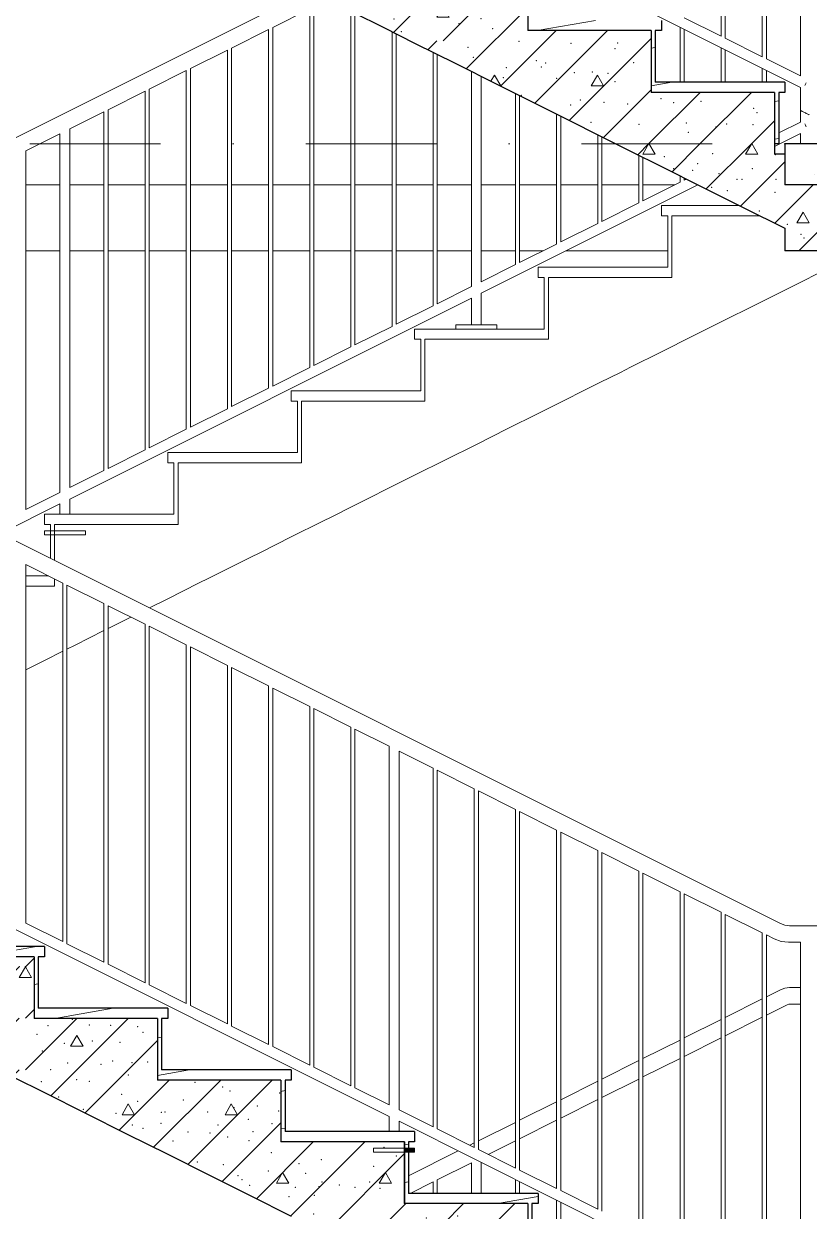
# Model space of a CAD drawing. Header units: millimetres. Extents: x 18162 to 7085488, y 72188 to 247925.
# Drawn here: x 3667579 to 3669488, y 122524 to 125410 of the extents above; entities that cross this region are included whole.
import ezdxf

# ---------------------------------------------------------------- set-up
doc = ezdxf.new("R2010")
doc.units = ezdxf.units.MM
doc.header["$MEASUREMENT"] = 0
doc.linetypes.add('Dot & Dashed', pattern=[670.277762, 317.5, -176.388889, 0, -176.388874])
for name, color, linetype in [('Interior - Stair & Railing', 7, 'Continuous'), ('Structural - Bearing', 7, 'Continuous'), ('Structural - Stair & Railing', 7, 'Continuous')]:
    doc.layers.add(name, color=color, linetype=linetype)
pattern_1 = [(10, (3761974.73, 95118.01), (-15.628336, 88.632695), [])]

# ---------------------------------------------------------------- blocks, each defined once
blk = doc.blocks.new('*X883', base_point=(3761974.7, 95118))
at = {"layer": 'Structural - Stair & Railing', "color": 7, "linetype": 'Continuous', "lineweight": 9}
for p, q in [((3666374.5, 123440), (3666377.4, 123443)), ((3666457.8, 123398.4), (3666502.4, 123443)), ((3666552.9, 123425.8), (3666562.9, 123443)), ((3666568, 123368.5), (3666642.6, 123443)), ((3666583.1, 123425.8), (3666573.1, 123443)), ((3666634.6, 123310), (3666767.6, 123443)), ((3666717.9, 123268.3), (3666892.6, 123443)), ((3666813, 123443), (3666803.1, 123425.8)), ((3666833.1, 123425.8), (3666823.1, 123443)), ((3666568, 123425.8), (3666552.9, 123425.8)), ((3666568, 123425.8), (3666583.1, 123425.8)), ((3666801.2, 123226.7), (3667004, 123429.4)), ((3666803.1, 123425.8), (3666833.1, 123425.8)), ((3666541.1, 123356.7), (3666552.9, 123368.5)), ((3666884.6, 123185), (3667004, 123304.4)), ((3666967.9, 123143.3), (3667117.6, 123293)), ((3667068, 123118.5), (3667242.6, 123293)), ((3666691, 123281.8), (3666693, 123285.1)), ((3666693, 123285.1), (3666696.5, 123279)), ((3666927.9, 123259.1), (3666943, 123285.1)), ((3666943, 123285.1), (3666957.9, 123259.1)), ((3667177.9, 123259.1), (3667193, 123285.1)), ((3667193, 123285.1), (3667207.9, 123259.1)), ((3666957.9, 123259.1), (3666927.9, 123259.1)), ((3667207.9, 123259.1), (3667177.9, 123259.1)), ((3667193, 123118.5), (3667304, 123229.4)), ((3667051.2, 123101.7), (3667068, 123118.4)), ((3667068, 123118.5), (3667056.8, 123098.9)), ((3667083.1, 123092.5), (3667068, 123118.5)), ((3667134.6, 123060), (3667193, 123118.4)), ((3667217.9, 123018.3), (3667318, 123118.4)), ((3667301.2, 122976.7), (3667443, 123118.4)), ((3667318, 123118.5), (3667303.1, 123092.4)), ((3667318, 123118.5), (3667342.6, 123143)), ((3667333.1, 123092.5), (3667318, 123118.5)), ((3667384.6, 122935), (3667568, 123118.4)), ((3667443, 123118.5), (3667467.6, 123143)), ((3667568, 123092.5), (3667583.1, 123118.5)), ((3667583.1, 123118.5), (3667604, 123139.3)), ((3667598.3, 123092.5), (3667583.1, 123118.5)), ((3667069.7, 123092.4), (3667083.1, 123092.5)), ((3667303.1, 123092.4), (3667333.1, 123092.5)), ((3667583.1, 123092.4), (3667568, 123092.5)), ((3667583.1, 123092.4), (3667598.3, 123092.5)), ((3667583.1, 122993.4), (3667604, 123014.3)), ((3667467.9, 122893.3), (3667568, 122993.4)), ((3667583.1, 122868.4), (3667707.7, 122993)), ((3667644.6, 122805), (3667832.7, 122993)), ((3667427.9, 122925.8), (3667443, 122951.8)), ((3667443, 122951.8), (3667457.9, 122925.8)), ((3667693, 122925.8), (3667708.1, 122951.8)), ((3667708.1, 122951.8), (3667723.1, 122925.8)), ((3667457.9, 122925.8), (3667427.9, 122925.8)), ((3667723.1, 122925.8), (3667693, 122925.8)), ((3667728, 122763.3), (3667904, 122939.3)), ((3667551.2, 122851.7), (3667568, 122868.4)), ((3667811.3, 122721.6), (3667932.7, 122843)), ((3667894.6, 122680), (3668057.7, 122843)), ((3667978, 122638.3), (3668182.7, 122843)), ((3667833.1, 122785.1), (3667818.2, 122759.1)), ((3667848.3, 122759.1), (3667833.1, 122785.1)), ((3668083.1, 122785.1), (3668068.2, 122759.1)), ((3668098.3, 122759.1), (3668083.1, 122785.1)), ((3667818.2, 122759.1), (3667848.3, 122759.1)), ((3668068.2, 122759.1), (3668098.3, 122759.1)), ((3668061.3, 122596.6), (3668204, 122739.3)), ((3668144.6, 122555), (3668282.7, 122693)), ((3668228, 122513.3), (3668407.7, 122693)), ((3668311.3, 122471.6), (3668504, 122664.3)), ((3668193, 122592.5), (3668208.1, 122618.5)), ((3668208.1, 122618.5), (3668223.1, 122592.4)), ((3668443, 122592.5), (3668458.1, 122618.5)), ((3668458.1, 122618.5), (3668473.1, 122592.4)), ((3668223.1, 122592.4), (3668193, 122592.5)), ((3668473.1, 122592.4), (3668443, 122592.5)), ((3668394.6, 122430), (3668507.7, 122543)), ((3668598.3, 122368.4), (3668772.8, 122543)), ((3668598.3, 122493.4), (3668647.8, 122543)), ((3668478, 122388.3), (3668583.1, 122493.4)), ((3668583.1, 122425.8), (3668598.3, 122451.8)), ((3668613.4, 122425.8), (3668598.3, 122451.8)), ((3668598.3, 122425.8), (3668583.1, 122425.8)), ((3668598.3, 122425.8), (3668613.4, 122425.8)), ((3668654.7, 122299.9), (3668804, 122449.1)), ((3668561.3, 122346.6), (3668583.1, 122368.4)), ((3668738.1, 122258.2), (3668872.8, 122393)), ((3668821.4, 122216.6), (3668997.8, 122393)), ((3668904.7, 122174.9), (3669104, 122374.1)), ((3668714.5, 122270), (3668723.3, 122285.1)), ((3668723.3, 122285.1), (3668738.2, 122259.1)), ((3668958.1, 122259.1), (3668973.3, 122285.1)), ((3668973.3, 122285.1), (3668988.2, 122259.1)), ((3668738.2, 122259.1), (3668736.4, 122259.1)), ((3668988.2, 122259.1), (3668958.1, 122259.1)), ((3668988.1, 122133.2), (3669104, 122249.1)), ((3669098.3, 122118.4), (3669222.8, 122243)), ((3669223.3, 122118.4), (3669347.8, 122243)), ((3669348.3, 122118.4), (3669404, 122174.1)), ((3669071.4, 122091.6), (3669098.3, 122118.4)), ((3669098.3, 122118.4), (3669083.4, 122092.4)), ((3669113.4, 122092.4), (3669098.3, 122118.4)), ((3669154.7, 122049.9), (3669223.3, 122118.4)), ((3669238.1, 122008.2), (3669348.3, 122118.4)), ((3669348.3, 122118.4), (3669333.4, 122092.4)), ((3669363.4, 122092.4), (3669348.3, 122118.4)), ((3669083.4, 122092.4), (3669113.4, 122092.4)), ((3669333.4, 122092.4), (3669363.4, 122092.4)), ((3669321.4, 121966.6), (3669429.1, 122074.2)), ((3669404.7, 121924.9), (3669429.1, 121949.2))]:
    blk.add_line(p, q, dxfattribs=at)
for p in [(3666742.4, 123436.1), (3666813.2, 123433.6), (3666448.8, 123421), (3666448.8, 123421), (3666606.5, 123410.1), (3666660, 123422.2), (3666901.1, 123409.8), (3666926.4, 123406.4), (3666992.3, 123424.5), (3666688.2, 123397.8), (3666628.8, 123352), (3666752.6, 123366.7), (3666879.2, 123362.4), (3666986.1, 123349.6), (3666992.3, 123362.7), (3666641.5, 123328), (3666794.5, 123320.3), (3666721.5, 123303.4), (3666806.8, 123304.8), (3666817.7, 123314.1), (3666887.2, 123290.9), (3666930.7, 123292.6), (3666969.1, 123289.3), (3666714.1, 123278.5), (3666843.9, 123277), (3666985.8, 123268.7), (3667115.9, 123280.1), (3667151.4, 123277), (3667276.6, 123278.5), (3666877.9, 123212.1), (3666901.3, 123224.2), (3666958.8, 123218.5), (3667016.6, 123214.6), (3667097.4, 123227.5), (3667128.8, 123217.8), (3667128.8, 123217.8), (3667194.7, 123221.4), (3666927.4, 123170.4), (3667044, 123165.7), (3667159.2, 123168.8), (3667163.8, 123145.6), (3667231.7, 123158.5), (3667257.1, 123166.5), (3667537.9, 123142), (3667568, 123118.5), (3667568, 123118.5), (3667568, 123118.4), (3667583.1, 123118.5), (3667583.1, 123118.4), (3667583.1, 123118.4), (3667106.1, 123086.7), (3667223.3, 123094.4), (3667375.2, 123091.9), (3667447.4, 123093.1), (3667522.3, 123097.5), (3667187.1, 123070), (3667319.2, 123057.8), (3667174.3, 123053.3), (3667238.2, 123045.2), (3667282.6, 123031.7), (3667294.6, 123031.8), (3667377.3, 123031.7), (3667449.4, 123031.7), (3667499.6, 123043.9), (3667544.4, 123031.6), (3667259.3, 123004.3), (3667374.7, 123000.1), (3667485.2, 123021.8), (3667469.8, 122984.7), (3667638.2, 122975.6), (3667697, 122991.1), (3667738.5, 122977), (3667790.3, 122976.6), (3667855.9, 122972.8), (3667520.7, 122956.7), (3667611.2, 122954.1), (3667868.9, 122959.3), (3667471.7, 122934.8), (3667624.2, 122913.6), (3667678.1, 122932.2), (3667745.8, 122938), (3667813.4, 122934.8), (3667510, 122912.1), (3667510.1, 122900.3), (3667523.9, 122901.3), (3667795.3, 122889.7), (3667842.1, 122885.8), (3667879.9, 122886.8), (3667644.3, 122868.8), (3667685.7, 122884.3), (3667766.6, 122881.7), (3667832.8, 122867.3), (3667833.5, 122855.9), (3667621.6, 122839.4), (3667707.6, 122844.1), (3667738.2, 122840.4), (3667995.2, 122837.8), (3667664, 122802.2), (3667817.1, 122808.8), (3668062.8, 122826), (3668080, 122816.9), (3668201.3, 122812), (3667724.1, 122772.1), (3667744.4, 122779.7), (3667855.9, 122791.9), (3667967.3, 122794.9), (3668090.2, 122776.4), (3668146.9, 122780.3), (3667803.1, 122762.2), (3667913.4, 122764.5), (3667922.4, 122765.3), (3668025.9, 122765.3), (3668125, 122748.1), (3668199, 122768.4), (3667842.7, 122733.7), (3667868.9, 122726.2), (3667912.5, 122737.8), (3667978, 122717.4), (3668032.1, 122714.3), (3668051, 122733.7), (3668136.2, 122718.1), (3668182.4, 122736.9), (3667942, 122695.2), (3668074.8, 122704.9), (3668126.4, 122695.7), (3668180.9, 122667.2), (3668454.5, 122680), (3668484.9, 122658.7), (3668001.1, 122643.9), (3668064.5, 122637.3), (3668248.3, 122640.3), (3668302.1, 122650), (3668429.3, 122633.9), (3668099.8, 122610.7), (3668109.5, 122601.3), (3668173.9, 122621.9), (3668263.9, 122616.9), (3668304.1, 122595.9), (3668420, 122595.9), (3668128.3, 122587.7), (3668239.2, 122582.9), (3668296.4, 122584.5), (3668346.2, 122588.6), (3668384.5, 122582.9), (3668445.1, 122579.9), (3668223.8, 122559.8), (3668285.6, 122562.8), (3668283.9, 122518), (3668633.5, 122512.6), (3668410.5, 122501.9), (3668486.3, 122482.1), (3668539, 122493.3), (3668557.6, 122508.2), (3668696.5, 122494.9), (3668784.7, 122489.2), (3668348.5, 122476.9), (3668356.8, 122457), (3668390.6, 122454.7), (3668534.1, 122459.3), (3668724.3, 122453.1), (3668433.6, 122447.7), (3668772.7, 122436.1), (3668479, 122421), (3668479, 122421), (3668636.7, 122410), (3668690.3, 122422.2), (3668718.4, 122397.8), (3668496.4, 122390.8), (3668782.8, 122366.7), (3668659.1, 122352), (3668909.5, 122362.4), (3669016.4, 122349.6), (3669022.5, 122362.7), (3668671.7, 122328), (3668824.7, 122320.2), (3668847.9, 122314.1), (3669061.2, 122315.6), (3668744.4, 122278.5), (3668751.7, 122303.4), (3668837.1, 122304.8), (3668917.5, 122290.9), (3668961, 122292.6), (3668999.4, 122289.3), (3668874.2, 122277), (3669016.1, 122268.7), (3668788.2, 122235.8), (3668931.5, 122224.2), (3669127.6, 122227.5), (3669225, 122221.3), (3668908.2, 122212.1), (3668989, 122218.5), (3669046.9, 122214.6), (3669159, 122217.8), (3669159, 122217.8), (3669353.2, 122204.3), (3669361, 122193.5), (3668957.6, 122170.3), (3669074.2, 122165.7), (3669189.4, 122168.8), (3669287.4, 122166.5), (3669351.7, 122164.2), (3669194.1, 122145.6), (3669261.9, 122158.5), (3669136.3, 122086.7), (3669253.5, 122094.4), (3669405.5, 122091.9), (3669158.5, 122057.3), (3669204.5, 122053.3), (3669217.4, 122070), (3669349.5, 122057.8), (3669268.5, 122045.2), (3669312.8, 122031.7), (3669324.9, 122031.8), (3669407.6, 122031.7), (3669251.2, 122012.5), (3669289.5, 122004.3), (3669405, 122000.1), (3669366.6, 121954.7)]:
    blk.add_point(p, dxfattribs=at)
blk = doc.blocks.new('*X897', base_point=(3761974.7, 95118))
at = {"layer": 'Structural - Bearing', "color": 7, "linetype": 'Continuous', "lineweight": 9}
for p, q in [((3669429.1, 124949.3), (3669497.8, 125018)), ((3669462.8, 124858), (3669598.3, 124993.5)), ((3669458.1, 124925.8), (3669473.3, 124951.8)), ((3669473.3, 124951.8), (3669488.2, 124925.8)), ((3669488.2, 124925.8), (3669458.1, 124925.8))]:
    blk.add_line(p, q, dxfattribs=at)
for p in [(3669434.6, 124922.8), (3669468.5, 124898.1), (3669475.3, 124888.9)]:
    blk.add_point(p, dxfattribs=at)
blk = doc.blocks.new('*X975', base_point=(3761974.7, 95118))
at = {"layer": 'Structural - Stair & Railing', "color": 7, "linetype": 'Continuous', "lineweight": 9}
for p, q in [((3666374.4, 126440.1), (3666377.4, 126443)), ((3666457.8, 126398.4), (3666502.4, 126443)), ((3666552.9, 126425.9), (3666562.9, 126443)), ((3666568, 126368.5), (3666642.5, 126443)), ((3666583.1, 126425.9), (3666573.2, 126443)), ((3666634.5, 126310), (3666767.5, 126443)), ((3666717.9, 126268.4), (3666892.5, 126443)), ((3666812.9, 126443), (3666803.1, 126425.8)), ((3666833.1, 126425.9), (3666823.2, 126443)), ((3666568, 126425.8), (3666552.9, 126425.9)), ((3666568, 126425.8), (3666583.1, 126425.9)), ((3666801.2, 126226.7), (3667004, 126429.5)), ((3666803.1, 126425.8), (3666833.1, 126425.9)), ((3666541.1, 126356.7), (3666552.9, 126368.5)), ((3666884.5, 126185), (3667004, 126304.5)), ((3666967.9, 126143.4), (3667117.5, 126293)), ((3667068, 126118.5), (3667242.5, 126293)), ((3666691, 126281.8), (3666693, 126285.2)), ((3666693, 126285.2), (3666696.6, 126279)), ((3666927.9, 126259.2), (3666943, 126285.2)), ((3666943, 126285.2), (3666957.9, 126259.2)), ((3667177.9, 126259.2), (3667193, 126285.2)), ((3667193, 126285.2), (3667207.9, 126259.2)), ((3666957.9, 126259.2), (3666927.9, 126259.2)), ((3667207.9, 126259.2), (3667177.9, 126259.2)), ((3667193, 126118.5), (3667304, 126229.5)), ((3667051.2, 126101.7), (3667068, 126118.5)), ((3667068, 126118.5), (3667056.8, 126098.9)), ((3667083.1, 126092.5), (3667068, 126118.5)), ((3667134.5, 126060), (3667193, 126118.5)), ((3667217.9, 126018.3), (3667318, 126118.5)), ((3667301.2, 125976.7), (3667443, 126118.5)), ((3667318, 126118.5), (3667303.1, 126092.5)), ((3667318, 126118.5), (3667342.5, 126143)), ((3667333.1, 126092.5), (3667318, 126118.5)), ((3667384.5, 125935), (3667568, 126118.5)), ((3667443, 126118.5), (3667467.5, 126143)), ((3667568, 126092.5), (3667583.1, 126118.5)), ((3667583.1, 126118.5), (3667604, 126139.3)), ((3667598.3, 126092.5), (3667583.1, 126118.5)), ((3667069.6, 126092.5), (3667083.1, 126092.5)), ((3667303.1, 126092.5), (3667333.1, 126092.5)), ((3667583.1, 126092.5), (3667568, 126092.5)), ((3667583.1, 126092.5), (3667598.3, 126092.5)), ((3667583.1, 125993.5), (3667604, 126014.3)), ((3667467.9, 125893.3), (3667568, 125993.5)), ((3667583.1, 125868.5), (3667707.7, 125993)), ((3667644.6, 125805), (3667832.7, 125993)), ((3667427.9, 125925.8), (3667443, 125951.8)), ((3667443, 125951.8), (3667457.9, 125925.8)), ((3667693, 125925.8), (3667708.1, 125951.8)), ((3667708.1, 125951.8), (3667723.1, 125925.8)), ((3667457.9, 125925.8), (3667427.9, 125925.8)), ((3667723.1, 125925.8), (3667693, 125925.8)), ((3667727.9, 125763.3), (3667904, 125939.3)), ((3667551.2, 125851.7), (3667568, 125868.5)), ((3667811.3, 125721.6), (3667932.7, 125843)), ((3667894.6, 125680), (3668057.7, 125843)), ((3667977.9, 125638.3), (3668182.7, 125843)), ((3667833.1, 125785.2), (3667818.2, 125759.1)), ((3667848.3, 125759.2), (3667833.1, 125785.2)), ((3668083.1, 125785.2), (3668068.2, 125759.1)), ((3668098.3, 125759.2), (3668083.1, 125785.2)), ((3667818.2, 125759.1), (3667848.3, 125759.2)), ((3668068.2, 125759.1), (3668098.3, 125759.2)), ((3668061.3, 125596.6), (3668204, 125739.3)), ((3668144.6, 125555), (3668282.7, 125693)), ((3668227.9, 125513.3), (3668407.7, 125693)), ((3668311.3, 125471.6), (3668504, 125664.3)), ((3668193, 125592.5), (3668208.1, 125618.5)), ((3668208.1, 125618.5), (3668223.1, 125592.5)), ((3668443, 125592.5), (3668458.1, 125618.5)), ((3668458.1, 125618.5), (3668473.1, 125592.5)), ((3668223.1, 125592.5), (3668193, 125592.5)), ((3668473.1, 125592.5), (3668443, 125592.5)), ((3668394.6, 125430), (3668507.7, 125543)), ((3668598.3, 125368.5), (3668772.8, 125543)), ((3668598.3, 125493.5), (3668647.8, 125543)), ((3668477.9, 125388.3), (3668583.1, 125493.5)), ((3668583.1, 125425.8), (3668598.3, 125451.8)), ((3668598.3, 125425.8), (3668583.1, 125425.8)), ((3668613.4, 125425.8), (3668598.3, 125451.8)), ((3668598.3, 125425.8), (3668613.4, 125425.8)), ((3668654.7, 125299.9), (3668804, 125449.2)), ((3668561.3, 125346.6), (3668583.1, 125368.5)), ((3668738, 125258.3), (3668872.8, 125393)), ((3668821.4, 125216.6), (3668997.8, 125393)), ((3668904.7, 125174.9), (3669104, 125374.2)), ((3668714.5, 125270), (3668723.3, 125285.2)), ((3668723.3, 125285.2), (3668738.2, 125259.1)), ((3668958.1, 125259.2), (3668973.3, 125285.2)), ((3668973.3, 125285.2), (3668988.2, 125259.1)), ((3668738.2, 125259.1), (3668736.3, 125259.1)), ((3668988.2, 125259.1), (3668958.1, 125259.2)), ((3668988, 125133.3), (3669104, 125249.2)), ((3669098.3, 125118.5), (3669222.8, 125243)), ((3669223.3, 125118.5), (3669347.8, 125243)), ((3669348.3, 125118.5), (3669404, 125174.2)), ((3669071.4, 125091.6), (3669098.3, 125118.5)), ((3669098.3, 125118.5), (3669083.4, 125092.5)), ((3669113.4, 125092.5), (3669098.3, 125118.5)), ((3669154.7, 125049.9), (3669223.3, 125118.5)), ((3669238, 125008.3), (3669348.3, 125118.5)), ((3669348.3, 125118.5), (3669333.4, 125092.5)), ((3669363.4, 125092.5), (3669348.3, 125118.5)), ((3669083.4, 125092.5), (3669113.4, 125092.5)), ((3669333.4, 125092.5), (3669363.4, 125092.5)), ((3669321.4, 124966.6), (3669429.1, 125074.3)), ((3669404.7, 124924.9), (3669429.1, 124949.3))]:
    blk.add_line(p, q, dxfattribs=at)
for p in [(3666742.4, 126436.2), (3666813.2, 126433.7), (3666448.8, 126421.1), (3666448.8, 126421.1), (3666606.5, 126410.1), (3666660, 126422.3), (3666901.1, 126409.8), (3666926.4, 126406.5), (3666992.3, 126424.6), (3666688.2, 126397.9), (3666628.8, 126352.1), (3666752.6, 126366.7), (3666879.2, 126362.5), (3666986.1, 126349.7), (3666992.3, 126362.8), (3666641.5, 126328), (3666794.5, 126320.3), (3666721.5, 126303.4), (3666806.8, 126304.8), (3666817.7, 126314.1), (3666887.2, 126290.9), (3666930.7, 126292.7), (3666969.1, 126289.4), (3666714.1, 126278.6), (3666843.9, 126277), (3666985.8, 126268.7), (3667115.9, 126280.1), (3667151.4, 126277), (3667276.6, 126278.6), (3666877.9, 126212.1), (3666901.3, 126224.3), (3666958.8, 126218.5), (3667016.6, 126214.6), (3667097.4, 126227.6), (3667128.8, 126217.8), (3667128.8, 126217.8), (3667194.7, 126221.4), (3666927.4, 126170.4), (3667044, 126165.8), (3667159.2, 126168.9), (3667163.8, 126145.7), (3667231.7, 126158.6), (3667257.1, 126166.6), (3667537.9, 126142.1), (3667568, 126118.5), (3667568, 126118.5), (3667568, 126118.5), (3667583.1, 126118.5), (3667583.1, 126118.5), (3667583.1, 126118.5), (3667223.3, 126094.5), (3667375.2, 126091.9), (3667447.4, 126093.1), (3667522.3, 126097.6), (3667106.1, 126086.8), (3667187.1, 126070.1), (3667174.3, 126053.3), (3667238.2, 126045.3), (3667282.6, 126031.7), (3667294.6, 126031.9), (3667319.2, 126057.9), (3667377.3, 126031.7), (3667449.4, 126031.7), (3667499.6, 126044), (3667544.4, 126031.7), (3667259.3, 126004.4), (3667485.2, 126021.9), (3667374.7, 126000.2), (3667469.8, 125984.8), (3667638.2, 125975.6), (3667697, 125991.2), (3667738.5, 125977), (3667790.3, 125976.7), (3667855.9, 125972.8), (3667520.7, 125956.7), (3667611.2, 125954.2), (3667868.9, 125959.3), (3667471.7, 125934.9), (3667678.1, 125932.3), (3667745.8, 125938.1), (3667813.4, 125934.9), (3667510, 125912.1), (3667510.1, 125900.4), (3667523.9, 125901.3), (3667624.2, 125913.7), (3667795.3, 125889.8), (3667842.1, 125885.9), (3667879.9, 125886.9), (3667644.3, 125868.9), (3667685.7, 125884.3), (3667766.6, 125881.7), (3667832.8, 125867.3), (3667621.6, 125839.5), (3667707.6, 125844.1), (3667738.2, 125840.5), (3667833.5, 125856), (3667995.2, 125837.8), (3667664, 125802.2), (3667817.1, 125808.9), (3668062.8, 125826), (3668080, 125817), (3668201.3, 125812.1), (3667724.1, 125772.2), (3667744.4, 125779.8), (3667855.9, 125791.9), (3667967.3, 125794.9), (3668090.2, 125776.5), (3668146.9, 125780.3), (3667803.1, 125762.3), (3667913.4, 125764.5), (3667922.4, 125765.3), (3668025.9, 125765.3), (3668125, 125748.1), (3668199, 125768.4), (3667842.7, 125733.7), (3667868.9, 125726.2), (3667912.5, 125737.8), (3667978, 125717.4), (3668032.1, 125714.3), (3668051, 125733.7), (3668136.2, 125718.2), (3668182.4, 125736.9), (3667942, 125695.3), (3668074.8, 125705), (3668126.4, 125695.8), (3668180.9, 125667.2), (3668454.5, 125680.1), (3668484.9, 125658.7), (3668001.1, 125643.9), (3668064.5, 125637.4), (3668248.3, 125640.4), (3668302.1, 125650), (3668429.3, 125634), (3668099.8, 125610.8), (3668109.5, 125601.3), (3668173.9, 125621.9), (3668263.9, 125617), (3668128.3, 125587.8), (3668239.2, 125583), (3668296.4, 125584.5), (3668304.1, 125595.9), (3668346.2, 125588.7), (3668384.5, 125583), (3668420, 125595.9), (3668445.1, 125579.9), (3668223.8, 125559.9), (3668285.6, 125562.9), (3668283.9, 125518), (3668633.5, 125512.6), (3668410.5, 125501.9), (3668486.3, 125482.1), (3668539, 125493.4), (3668557.6, 125508.3), (3668696.5, 125494.9), (3668784.7, 125489.3), (3668348.5, 125476.9), (3668356.8, 125457.1), (3668390.6, 125454.7), (3668534.1, 125459.3), (3668724.3, 125453.2), (3668433.6, 125447.7), (3668772.7, 125436.1), (3668479, 125421), (3668479, 125421), (3668636.7, 125410.1), (3668690.3, 125422.3), (3668718.4, 125397.8), (3668496.4, 125390.9), (3668782.8, 125366.7), (3668659.1, 125352.1), (3668909.5, 125362.4), (3669016.4, 125349.6), (3669022.5, 125362.7), (3668671.7, 125328), (3668824.7, 125320.3), (3668847.9, 125314.1), (3669061.2, 125315.6), (3668751.7, 125303.4), (3668837.1, 125304.8), (3668917.5, 125290.9), (3668961, 125292.7), (3668999.4, 125289.4), (3668744.4, 125278.6), (3668874.2, 125277), (3669016.1, 125268.7), (3668788.2, 125235.8), (3668931.5, 125224.2), (3669127.6, 125227.6), (3668908.2, 125212.1), (3668989, 125218.5), (3669046.9, 125214.6), (3669159, 125217.8), (3669159, 125217.8), (3669225, 125221.4), (3669353.2, 125204.4), (3669361, 125193.6), (3668957.6, 125170.4), (3669074.2, 125165.7), (3669189.4, 125168.8), (3669287.4, 125166.5), (3669351.7, 125164.2), (3669194.1, 125145.7), (3669261.9, 125158.6), (3669136.3, 125086.8), (3669253.5, 125094.5), (3669405.5, 125091.9), (3669158.5, 125057.4), (3669204.5, 125053.3), (3669217.4, 125070.1), (3669349.5, 125057.8), (3669268.5, 125045.2), (3669312.8, 125031.7), (3669324.9, 125031.9), (3669407.6, 125031.7), (3669251.2, 125012.6), (3669289.5, 125004.4), (3669405, 125000.2), (3669366.6, 124954.8)]:
    blk.add_point(p, dxfattribs=at)

msp = doc.modelspace()

# ---------------------------------------------------------------- hatches: boundary and pattern name
at = {"layer": 'Interior - Stair & Railing', "linetype": 'Continuous', "lineweight": 9}
msp.add_hatch(color=7, dxfattribs=at).paths.add_polyline_path([(3668529.1, 122678), (3668504, 122678), (3668504, 122668), (3668529.1, 122668)])
at = {"layer": 'Structural - Bearing', "linetype": 'Continuous', "lineweight": 9}
h = msp.add_hatch(dxfattribs=at)
h.set_pattern_fill('Lightweight_Concrete_0003', style=0, pattern_type=2)
h.set_pattern_definition([(0, (3761974.7, 95118), (0, 779.423), [48.75, -401.25]), (0, (3762199.7, 95507.7), (0, 779.423), [48.75, -401.25]), (60, (3761974.7, 95118), (-675, 389.7114), [48.75, -401.25]), (60, (3762424.7, 95118), (-675, 389.7114), [48.75, -401.25]), (120, (3762023.5, 95118), (675, 389.7114), [48.75, -401.25]), (120, (3762473.5, 95118), (675, 389.7114), [48.75, -401.25]), (0, (3761974.73, 95193), (0, 150), [0, -150, 0, -225]), (45, (3762049.73, 95193), (-106.06602, 106.06602), [0, -112.5, 0, -187.5])])
h.paths.add_polyline_path([(3669429.1, 125118), (3669429.1, 125018), (3676379.1, 125018), (3676379.1, 125118)])
at = {"layer": 'Structural - Stair & Railing', "linetype": 'Continuous', "lineweight": 9}
h = msp.add_hatch(dxfattribs=at)
h.set_pattern_fill('Wood_0003', style=0, pattern_type=2)
h.set_pattern_definition(pattern_1)
h.paths.add_polyline_path([(3668804.1, 125393), (3669129.1, 125393), (3669129.1, 125418), (3668804.1, 125418)])
h = msp.add_hatch(dxfattribs=at)
h.set_pattern_fill('Wood_0003', style=0, pattern_type=2)
h.set_pattern_definition(pattern_1)
h.paths.add_polyline_path([(3669114.1, 125393), (3669104.1, 125393), (3669104.1, 125268), (3669114.1, 125268)])
h = msp.add_hatch(dxfattribs=at)
h.set_pattern_fill('Wood_0003', style=0, pattern_type=2)
h.set_pattern_definition(pattern_1)
h.paths.add_polyline_path([(3669104.1, 125268), (3669104.1, 125243), (3669429.1, 125243), (3669429.1, 125268)])
h = msp.add_hatch(dxfattribs=at)
h.set_pattern_fill('Wood_0003', style=0, pattern_type=2)
h.set_pattern_definition(pattern_1)
h.paths.add_polyline_path([(3669414.1, 125243), (3669404.1, 125243), (3669404.1, 125118), (3669414.1, 125118)])
h = msp.add_hatch(dxfattribs=at)
h.set_pattern_fill('Wood_0003', style=0, pattern_type=2)
h.set_pattern_definition(pattern_1)
h.paths.add_polyline_path([(3667304.1, 123143), (3667629.1, 123143), (3667629.1, 123168), (3667304.1, 123168)])
h = msp.add_hatch(dxfattribs=at)
h.set_pattern_fill('Wood_0003', style=0, pattern_type=2)
h.set_pattern_definition(pattern_1)
h.paths.add_polyline_path([(3667614.1, 123143), (3667604.1, 123143), (3667604.1, 123018), (3667614.1, 123018)])
h = msp.add_hatch(dxfattribs=at)
h.set_pattern_fill('Wood_0003', style=0, pattern_type=2)
h.set_pattern_definition(pattern_1)
h.paths.add_polyline_path([(3667604.1, 122993), (3667929.1, 122993), (3667929.1, 123018), (3667604.1, 123018)])
h = msp.add_hatch(dxfattribs=at)
h.set_pattern_fill('Wood_0003', style=0, pattern_type=2)
h.set_pattern_definition(pattern_1)
h.paths.add_polyline_path([(3667914.1, 122993), (3667904.1, 122993), (3667904.1, 122868), (3667914.1, 122868)])
h = msp.add_hatch(dxfattribs=at)
h.set_pattern_fill('Wood_0003', style=0, pattern_type=2)
h.set_pattern_definition(pattern_1)
h.paths.add_polyline_path([(3667904.1, 122843), (3668229.1, 122843), (3668229.1, 122868), (3667904.1, 122868)])
h = msp.add_hatch(dxfattribs=at)
h.set_pattern_fill('Wood_0003', style=0, pattern_type=2)
h.set_pattern_definition(pattern_1)
h.paths.add_polyline_path([(3668214.1, 122843), (3668204.1, 122843), (3668204.1, 122718), (3668214.1, 122718)])
h = msp.add_hatch(dxfattribs=at)
h.set_pattern_fill('Wood_0003', style=0, pattern_type=2)
h.set_pattern_definition(pattern_1)
h.paths.add_polyline_path([(3668204.1, 122693), (3668529.1, 122693), (3668529.1, 122718), (3668204.1, 122718)])
h = msp.add_hatch(dxfattribs=at)
h.set_pattern_fill('Wood_0003', style=0, pattern_type=2)
h.set_pattern_definition(pattern_1)
h.paths.add_polyline_path([(3668504.1, 122693), (3668504.1, 122678), (3668514.1, 122678), (3668514.1, 122693)])
h = msp.add_hatch(dxfattribs=at)
h.set_pattern_fill('Wood_0003', style=0, pattern_type=2)
h.set_pattern_definition(pattern_1)
h.paths.add_polyline_path([(3668504.1, 122668), (3668504.1, 122568), (3668514.1, 122568), (3668514.1, 122668)])
h = msp.add_hatch(dxfattribs=at)
h.set_pattern_fill('Wood_0003', style=0, pattern_type=2)
h.set_pattern_definition(pattern_1)
h.paths.add_polyline_path([(3668504.1, 122543), (3668829.1, 122543), (3668829.1, 122568), (3668504.1, 122568)])
h = msp.add_hatch(dxfattribs=at)
h.set_pattern_fill('Wood_0003', style=0, pattern_type=2)
h.set_pattern_definition(pattern_1)
h.paths.add_polyline_path([(3668814.1, 122543), (3668804.1, 122543), (3668804.1, 122418), (3668814.1, 122418)])

# ---------------------------------------------------------------- linework, layer by layer
at = {"color": 8, "linetype": 'Dot & Dashed', "lineweight": 13}
msp.add_line((3658879.3, 125118), (3689916.5, 125118), dxfattribs=at)
at = {"layer": 'Interior - Stair & Railing', "color": 7, "linetype": 'Continuous', "lineweight": 9}
for p, q in [((3669274.1, 125379.5), (3669274.1, 126250.8)), ((3669284.1, 125374.5), (3669284.1, 126245.8)), ((3669374.1, 125329.5), (3669374.1, 126200.8)), ((3669384.1, 125324.5), (3669384.1, 126195.8)), ((3669467.1, 125283), (3669467.1, 126178.1)), ((3669467.1, 125255), (3668491.1, 125743)), ((3666739.6, 124723.3), (3668273.8, 125490.4)), ((3668184.1, 125400.8), (3668274.1, 125445.8)), ((3668274.1, 124574.5), (3668274.1, 125445.8)), ((3668284.1, 124579.5), (3668284.1, 125450.8)), ((3668374.1, 124624.5), (3668374.1, 125440.3)), ((3668384.1, 124629.5), (3668384.1, 125435.3)), ((3669274.1, 125379.5), (3669184.1, 125424.5)), ((3668084.1, 125350.8), (3668174.1, 125395.8)), ((3668174.1, 124524.5), (3668174.1, 125395.8)), ((3668184.1, 124529.5), (3668184.1, 125400.8)), ((3669174.1, 125268), (3669174.1, 125401.5)), ((3669184.1, 125268), (3669184.1, 125396.5)), ((3668474.1, 124674.5), (3668474.1, 125390.3)), ((3668484.1, 124679.5), (3668484.1, 125385.3)), ((3669374.1, 125329.5), (3669284.1, 125374.5)), ((3667984.1, 125300.8), (3668074.1, 125345.8)), ((3668074.1, 124474.5), (3668074.1, 125345.8)), ((3668084.1, 124479.5), (3668084.1, 125350.8)), ((3668574.1, 124724.5), (3668574.1, 125340.3)), ((3669274.1, 125268), (3669274.1, 125351.5)), ((3669284.1, 125268), (3669284.1, 125346.5)), ((3668584.1, 124729.5), (3668584.1, 125335.3)), ((3669467.1, 125283), (3669384.1, 125324.5)), ((3667884.1, 125250.8), (3667974.1, 125295.8)), ((3667974.1, 124424.5), (3667974.1, 125295.8)), ((3667984.1, 124429.5), (3667984.1, 125300.8)), ((3668667.1, 124771), (3668667.1, 125293.8)), ((3668691.1, 124783), (3668691.1, 125281.8)), ((3669374.1, 125268), (3669374.1, 125301.5)), ((3669384.1, 125268), (3669384.1, 125296.5)), ((3667884.1, 124379.5), (3667884.1, 125250.8)), ((3669467.1, 125199), (3669467.1, 125255)), ((3669477.3, 125259.5), (3669478.1, 125261.1)), ((3669478.1, 125261.1), (3669479.1, 125263)), ((3669479.1, 125263), (3669480, 125264.9)), ((3669480, 125264.9), (3669480.8, 125266.5)), ((3667784.1, 125200.8), (3667874.1, 125245.8)), ((3667874.1, 124374.5), (3667874.1, 125245.8)), ((3668774.1, 124824.5), (3668774.1, 125240.3)), ((3668784.1, 124829.5), (3668784.1, 125235.3)), ((3667691.1, 125154.3), (3667774.1, 125195.8)), ((3667774.1, 124324.5), (3667774.1, 125195.8)), ((3667784.1, 124329.5), (3667784.1, 125200.8)), ((3669467.1, 125171), (3669467.1, 125199)), ((3669467.1, 125199), (3669467.2, 125198.9)), ((3669467.2, 125198.9), (3669467.8, 125198.6)), ((3669467.8, 125198.6), (3669468.7, 125198.2)), ((3669468.7, 125198.2), (3669469.9, 125197.6)), ((3669469.9, 125197.6), (3669471.3, 125196.9)), ((3669471.3, 125196.9), (3669473.1, 125196)), ((3669473.1, 125196), (3669475, 125195.1)), ((3669475, 125195.1), (3669477, 125194)), ((3669477, 125194), (3669479.1, 125193)), ((3669479.1, 125193), (3669481.1, 125192)), ((3668874.1, 124874.5), (3668874.1, 125190.3)), ((3668884.1, 124879.5), (3668884.1, 125185.3)), ((3669414.1, 125144.5), (3669467.1, 125171)), ((3669477.3, 125166.5), (3669478.1, 125164.9)), ((3669478.1, 125164.9), (3669479.1, 125163)), ((3669481.1, 125192), (3669483.2, 125191)), ((3669483.2, 125191), (3669485.1, 125190)), ((3669485.1, 125190), (3669486.8, 125189.1)), ((3669486.8, 125189.1), (3669488.2, 125188.4)), ((3667584.1, 125100.8), (3667667.1, 125142.3)), ((3667667.1, 124271), (3667667.1, 125142.3)), ((3667691.1, 124283), (3667691.1, 125154.3)), ((3668974.1, 124924.5), (3668974.1, 125140.3)), ((3668984.1, 124929.5), (3668984.1, 125135.3)), ((3669404, 125111.5), (3669467.1, 125143)), ((3669404, 125139.4), (3669404.1, 125139.5)), ((3669467.1, 125118), (3669467.1, 125143)), ((3669479.1, 125163), (3669480, 125161.1)), ((3669480, 125161.1), (3669480.8, 125159.5)), ((3667584.1, 124229.5), (3667584.1, 125100.8)), ((3669074.1, 124974.5), (3669074.1, 125090.3)), ((3669084.1, 124979.5), (3669084.1, 125085.3)), ((3669084.1, 124979.5), (3669174.1, 125024.5)), ((3669174.1, 125024.5), (3669174.1, 125040.3)), ((3669184.1, 125029.5), (3669184.1, 125035.3)), ((3669184.1, 125029.5), (3669189.8, 125032.4)), ((3668691.1, 124755), (3669217.8, 125018.4)), ((3668984.1, 124929.5), (3669074.1, 124974.5)), ((3668884.1, 124879.5), (3668974.1, 124924.5)), ((3668784.1, 124829.5), (3668874.1, 124874.5)), ((3668691.1, 124783), (3668774.1, 124824.5)), ((3668584.1, 124729.5), (3668667.1, 124771)), ((3667691.1, 124255), (3668667.1, 124743)), ((3668667.1, 124678), (3668667.1, 124743)), ((3668691.1, 124678), (3668691.1, 124755)), ((3668484.1, 124679.5), (3668574.1, 124724.5)), ((3668384.1, 124629.5), (3668474.1, 124674.5)), ((3668629.1, 124678), (3668729.1, 124678)), ((3668629.1, 124668), (3668629.1, 124678)), ((3668729.1, 124668), (3668729.1, 124678)), ((3668629.1, 124668), (3668729.1, 124668)), ((3668284.1, 124579.5), (3668374.1, 124624.5)), ((3669418.5, 123223.3), (3666739.6, 124562.7)), ((3668184.1, 124529.5), (3668274.1, 124574.5)), ((3668084.1, 124479.5), (3668174.1, 124524.5)), ((3667984.1, 124429.5), (3668074.1, 124474.5)), ((3667884.1, 124379.5), (3667974.1, 124424.5)), ((3667784.1, 124329.5), (3667874.1, 124374.5)), ((3667691.1, 124283), (3667774.1, 124324.5)), ((3667584.1, 124229.5), (3667667.1, 124271)), ((3667523, 124171), (3667667.1, 124243)), ((3667667.1, 124218), (3667667.1, 124243)), ((3667691.1, 124218), (3667691.1, 124255)), ((3667629.1, 124178), (3667644.1, 124178)), ((3667629.1, 124168), (3667629.1, 124178)), ((3667629.1, 124168), (3667644.1, 124168)), ((3667644.1, 124178), (3667654.1, 124178)), ((3667644.1, 124168), (3667654.1, 124168)), ((3667654.1, 124178), (3667654.2, 124178)), ((3667654.1, 124168), (3667654.2, 124168)), ((3667654.2, 124178), (3667729.1, 124178)), ((3667654.2, 124168), (3667729.1, 124168)), ((3667729.1, 124168), (3667729.1, 124178)), ((3667674.1, 124050.8), (3667584.1, 124095.8)), ((3667584.1, 123224.5), (3667584.1, 124095.8)), ((3667674.1, 123179.5), (3667674.1, 124050.8)), ((3667774.1, 124000.8), (3667684.1, 124045.8)), ((3667684.1, 123174.5), (3667684.1, 124045.8)), ((3667774.1, 123129.5), (3667774.1, 124000.8)), ((3667874.1, 123950.8), (3667784.1, 123995.8)), ((3667784.1, 123124.5), (3667784.1, 123995.8)), ((3667874.1, 123079.5), (3667874.1, 123950.8)), ((3667974.1, 123900.8), (3667884.1, 123945.8)), ((3667884.1, 123074.5), (3667884.1, 123945.8)), ((3667974.1, 123029.5), (3667974.1, 123900.8)), ((3668074.1, 123850.8), (3667984.1, 123895.8)), ((3667984.1, 123024.5), (3667984.1, 123895.8)), ((3668074.1, 122979.5), (3668074.1, 123850.8)), ((3668174.1, 123800.8), (3668084.1, 123845.8)), ((3668084.1, 122974.5), (3668084.1, 123845.8)), ((3668174.1, 122929.5), (3668174.1, 123800.8)), ((3668274.1, 123750.8), (3668184.1, 123795.8)), ((3668184.1, 122924.5), (3668184.1, 123795.8)), ((3668274.1, 122879.5), (3668274.1, 123750.8)), ((3668374.1, 123700.8), (3668284.1, 123745.8)), ((3668284.1, 122874.5), (3668284.1, 123745.8)), ((3668374.1, 122829.5), (3668374.1, 123700.8)), ((3668467.1, 123654.3), (3668384.1, 123695.8)), ((3668384.1, 122824.5), (3668384.1, 123695.8)), ((3668467.1, 122783), (3668467.1, 123654.3)), ((3668574.1, 123600.8), (3668491.1, 123642.3)), ((3668491.1, 122771), (3668491.1, 123642.3)), ((3668574.1, 122729.5), (3668574.1, 123600.8)), ((3668674.1, 123550.8), (3668584.1, 123595.8)), ((3668584.1, 122724.5), (3668584.1, 123595.8)), ((3668674.1, 122679.5), (3668674.1, 123550.8)), ((3668774.1, 123500.8), (3668684.1, 123545.8)), ((3668684.1, 122674.5), (3668684.1, 123545.8)), ((3668774.1, 122629.5), (3668774.1, 123500.8)), ((3668874.1, 123450.8), (3668784.1, 123495.8)), ((3668784.1, 122624.5), (3668784.1, 123495.8)), ((3668874.1, 122579.5), (3668874.1, 123450.8)), ((3668974.1, 123400.8), (3668884.1, 123445.8)), ((3668884.1, 122574.5), (3668884.1, 123445.8)), ((3668974.1, 122529.5), (3668974.1, 123400.8)), ((3669074.1, 123350.8), (3668984.1, 123395.8)), ((3668984.1, 122524.5), (3668984.1, 123395.8)), ((3669074.1, 122479.5), (3669074.1, 123350.8)), ((3669174.1, 123300.8), (3669084.1, 123345.8)), ((3669084.1, 122474.5), (3669084.1, 123345.8)), ((3669174.1, 122429.5), (3669174.1, 123300.8)), ((3669274.1, 123250.8), (3669184.1, 123295.8)), ((3669184.1, 122424.5), (3669184.1, 123295.8)), ((3668467.1, 122755), (3667491.1, 123243)), ((3669274.1, 122379.5), (3669274.1, 123250.8)), ((3669374.1, 123200.8), (3669284.1, 123245.8)), ((3669284.1, 122374.5), (3669284.1, 123245.8)), ((3667674.1, 123179.5), (3667584.1, 123224.5)), ((3669418.5, 123223.3), (3669429.1, 123219.4)), ((3669429.1, 123219.4), (3669440.3, 123218.1)), ((3669440.3, 123218.1), (3669554.1, 123218)), ((3667774.1, 123129.5), (3667684.1, 123174.5)), ((3669374.1, 122329.5), (3669374.1, 123200.8)), ((3669402.7, 123186.5), (3669384.1, 123195.8)), ((3669384.1, 122324.5), (3669384.1, 123195.8)), ((3669402.7, 123186.5), (3669419.8, 123180.3)), ((3669419.8, 123180.3), (3669437.9, 123178.2)), ((3669437.9, 123178.2), (3669467.1, 123178.1)), ((3669467.1, 122283), (3669467.1, 123178.1)), ((3667874.1, 123079.5), (3667784.1, 123124.5)), ((3667974.1, 123029.5), (3667884.1, 123074.5)), ((3669384.1, 123045.5), (3669418.5, 123062.7)), ((3669418.5, 123062.7), (3669429.1, 123066.6)), ((3669429.1, 123066.6), (3669440.3, 123067.9)), ((3669440.3, 123067.9), (3669467.1, 123067.9)), ((3669284.1, 122995.5), (3669374.1, 123040.5)), ((3668074.1, 122979.5), (3667984.1, 123024.5)), ((3669384.1, 123000.8), (3669434.3, 123025.9)), ((3669434.3, 123025.9), (3669438.3, 123027.4)), ((3669438.3, 123027.4), (3669442.6, 123027.9)), ((3669442.6, 123027.9), (3669467.1, 123027.9)), ((3668174.1, 122929.5), (3668084.1, 122974.5)), ((3669184.1, 122945.5), (3669274.1, 122990.5)), ((3669284.1, 122950.8), (3669374.1, 122995.8)), ((3669184.1, 122900.8), (3669274.1, 122945.8)), ((3668274.1, 122879.5), (3668184.1, 122924.5)), ((3669084.1, 122895.5), (3669174.1, 122940.5)), ((3668984.1, 122845.5), (3669074.1, 122890.5)), ((3669084.1, 122850.8), (3669174.1, 122895.8)), ((3668374.1, 122829.5), (3668284.1, 122874.5)), ((3668884.1, 122795.5), (3668974.1, 122840.5)), ((3668984.1, 122800.8), (3669074.1, 122845.8)), ((3668467.1, 122783), (3668384.1, 122824.5)), ((3668574.1, 122729.5), (3668491.1, 122771)), ((3668784.1, 122745.5), (3668874.1, 122790.5)), ((3668884.1, 122750.8), (3668974.1, 122795.8)), ((3668467.1, 122718), (3668467.1, 122755)), ((3669467.1, 122255), (3668491.1, 122743)), ((3668491.1, 122718), (3668491.1, 122743)), ((3668684.1, 122695.5), (3668774.1, 122740.5)), ((3668784.1, 122700.8), (3668874.1, 122745.8)), ((3668674.1, 122679.5), (3668584.1, 122724.5)), ((3668663, 122685), (3668674.1, 122690.5)), ((3668707.8, 122662.6), (3668774.1, 122695.8)), ((3668429.1, 122678), (3668429.1, 122668)), ((3668529.1, 122678), (3668429.1, 122678)), ((3668529.1, 122668), (3668429.1, 122668)), ((3668514.1, 122610.5), (3668635.1, 122671)), ((3668529.1, 122678), (3668529.1, 122668)), ((3668774.1, 122629.5), (3668684.1, 122674.5)), ((3668584.1, 122600.8), (3668667.1, 122642.3)), ((3668667.1, 122568), (3668667.1, 122642.3)), ((3668691.1, 122568), (3668691.1, 122643)), ((3668504, 122605.5), (3668504.1, 122605.5)), ((3668584.1, 122568), (3668584.1, 122600.8)), ((3668774.1, 122568), (3668774.1, 122601.5)), ((3668874.1, 122579.5), (3668784.1, 122624.5)), ((3668784.1, 122568), (3668784.1, 122596.5)), ((3668518.5, 122568), (3668574.1, 122595.8)), ((3668574.1, 122568), (3668574.1, 122595.8)), ((3668974.1, 122529.5), (3668884.1, 122574.5)), ((3668504, 122560.7), (3668504.1, 122560.8)), ((3668874.1, 122418), (3668874.1, 122551.5)), ((3668884.1, 122418), (3668884.1, 122546.5))]:
    msp.add_line(p, q, dxfattribs=at)
at = {"layer": 'Structural - Bearing', "color": 7, "linetype": 'Continuous', "lineweight": 25}
for p, q in [((3669429.1, 125118), (3669429.1, 125093)), ((3676379.1, 125018), (3669429.1, 125018)), ((3669429.1, 124912.8), (3669429.1, 124858)), ((3670729.1, 124858), (3669429.1, 124858))]:
    msp.add_line(p, q, dxfattribs=at)
at = {"layer": 'Structural - Bearing', "color": 7, "linetype": 'Continuous', "lineweight": 9}
for p, q in [((3667584, 125018), (3667667.1, 125018)), ((3667691.1, 125018), (3667774.1, 125018)), ((3667784, 125018), (3667874.1, 125018)), ((3667884.1, 125018), (3667974.1, 125018)), ((3667984.1, 125018), (3668074.1, 125018)), ((3668084.1, 125018), (3668174.1, 125018)), ((3668184.1, 125018), (3668274.1, 125018)), ((3668284.1, 125018), (3668374.1, 125018)), ((3668384.1, 125018), (3668474.1, 125018)), ((3668484.1, 125018), (3668574.1, 125018)), ((3668584.1, 125018), (3668667.1, 125018)), ((3668691.1, 125018), (3668774.1, 125018)), ((3668784.1, 125018), (3668874.1, 125018)), ((3668884.1, 125018), (3668974.1, 125018)), ((3668984.1, 125018), (3669074.1, 125018)), ((3669084.1, 125018), (3669161.1, 125018)), ((3669217, 125018), (3669218.5, 125018)), ((3667667.1, 124858), (3667584.1, 124858)), ((3667774.1, 124858), (3667691.1, 124858)), ((3667874.1, 124858), (3667784.1, 124858)), ((3667974.1, 124858), (3667884.1, 124858)), ((3668074.1, 124858), (3667984.1, 124858)), ((3668174.1, 124858), (3668084.1, 124858)), ((3668274.1, 124858), (3668184.1, 124858)), ((3668374.1, 124858), (3668284.1, 124858)), ((3668474.1, 124858), (3668384.1, 124858)), ((3668574.1, 124858), (3668484.1, 124858)), ((3668667.1, 124858), (3668584.1, 124858)), ((3668774.1, 124858), (3668691.1, 124858)), ((3668841.1, 124858), (3668784.1, 124858)), ((3669144.1, 124858), (3668897, 124858)), ((3669154.2, 124858), (3669154.1, 124858))]:
    msp.add_line(p, q, dxfattribs=at)
at = {"layer": 'Structural - Bearing', "color": 7, "linetype": 'Continuous', "lineweight": 25, "flags": 128}
msp.add_lwpolyline([(3676379.1, 125118), (3671869.1, 125118), (3671829.1, 125118), (3669429.1, 125118)], dxfattribs=at)
at = {"layer": 'Structural - Stair & Railing', "color": 7, "linetype": 'Continuous', "lineweight": 25}
for p, q in [((3668804, 125543), (3668804, 125393)), ((3668804.1, 125418), (3668804.1, 125393)), ((3669129.1, 125418), (3669129.1, 125393)), ((3668804.1, 125393), (3668804, 125393)), ((3669104, 125393), (3668804.1, 125393)), ((3669104, 125393), (3669104, 125243)), ((3669104.1, 125393), (3669104, 125393)), ((3669104.1, 125393), (3669104.1, 125268)), ((3669114.1, 125393), (3669114.1, 125268)), ((3669129.1, 125393), (3669114.1, 125393)), ((3669104.1, 125268), (3669104.1, 125243)), ((3669429.1, 125268), (3669114.1, 125268)), ((3669429.1, 125268), (3669429.1, 125243)), ((3669104.1, 125243), (3669104, 125243)), ((3669404, 125243), (3669104.1, 125243)), ((3669404.1, 125243), (3669404, 125243)), ((3669404, 125243), (3669404, 125093)), ((3669404.1, 125243), (3669404.1, 125118)), ((3669414.1, 125243), (3669414.1, 125118)), ((3669429.1, 125243), (3669414.1, 125243)), ((3669414.1, 125118), (3669404.1, 125118)), ((3669429.1, 125093), (3669404, 125093)), ((3669429.1, 125093), (3669429.1, 125018)), ((3667629.1, 123168), (3667529.1, 123168)), ((3667629.1, 123168), (3667629.1, 123143)), ((3667604, 123143), (3667304.1, 123143)), ((3667604.1, 123143), (3667604, 123143)), ((3667604, 123143), (3667604, 122993)), ((3667604.1, 123143), (3667604.1, 123018)), ((3667614.1, 123143), (3667614.1, 123018)), ((3667629.1, 123143), (3667614.1, 123143)), ((3667604.1, 123018), (3667604.1, 122993)), ((3667929.1, 123018), (3667614.1, 123018)), ((3667929.1, 123018), (3667929.1, 122993)), ((3667604.1, 122993), (3667604, 122993)), ((3667904, 122993), (3667604.1, 122993)), ((3667904.1, 122993), (3667904, 122993)), ((3667904, 122993), (3667904, 122843)), ((3667904.1, 122993), (3667904.1, 122868)), ((3667914.1, 122993), (3667914.1, 122868)), ((3667929.1, 122993), (3667914.1, 122993)), ((3667904.1, 122868), (3667904.1, 122843)), ((3668229.1, 122868), (3667914.1, 122868)), ((3668229.1, 122868), (3668229.1, 122843)), ((3667904.1, 122843), (3667904, 122843)), ((3668204, 122843), (3667904.1, 122843)), ((3668204.1, 122843), (3668204, 122843)), ((3668204, 122843), (3668204, 122693)), ((3668204.1, 122843), (3668204.1, 122718)), ((3668214.1, 122843), (3668214.1, 122718)), ((3668229.1, 122843), (3668214.1, 122843)), ((3668204.1, 122718), (3668204.1, 122693)), ((3668529.1, 122718), (3668214.1, 122718)), ((3668529.1, 122718), (3668529.1, 122693)), ((3668204.1, 122693), (3668204, 122693)), ((3668504, 122693), (3668204.1, 122693)), ((3668504.1, 122693), (3668504, 122693)), ((3668504, 122693), (3668504, 122543)), ((3668504.1, 122693), (3668504.1, 122568)), ((3668514.1, 122693), (3668514.1, 122568)), ((3668529.1, 122693), (3668514.1, 122693)), ((3668504.1, 122568), (3668504.1, 122543)), ((3668829.1, 122568), (3668514.1, 122568)), ((3668829.1, 122568), (3668829.1, 122543)), ((3668504.1, 122543), (3668504, 122543)), ((3668804, 122543), (3668504.1, 122543)), ((3668804.1, 122543), (3668804, 122543)), ((3668804, 122543), (3668804, 122393)), ((3668804.1, 122543), (3668804.1, 122418)), ((3668814.1, 122543), (3668814.1, 122418)), ((3668829.1, 122543), (3668814.1, 122543))]:
    msp.add_line(p, q, dxfattribs=at)
at = {"layer": 'Structural - Stair & Railing', "color": 7, "linetype": 'Continuous', "lineweight": 9}
for p, q in [((3669318.5, 124968), (3669129.1, 124968)), ((3669129.1, 124943), (3669129.1, 124968)), ((3669144.1, 124943), (3669129.1, 124943)), ((3669144.1, 124818), (3669144.1, 124943)), ((3669154.1, 124943), (3669154.1, 124818)), ((3669368.5, 124943), (3669154.2, 124943)), ((3669154.2, 124793), (3669154.2, 124943)), ((3669619.6, 124858), (3669429.1, 124762.8)), ((3669144.1, 124818), (3668829.1, 124818)), ((3668829.1, 124793), (3668829.1, 124818)), ((3669154.1, 124793), (3669154.1, 124818)), ((3668844.1, 124793), (3668829.1, 124793)), ((3668844.1, 124668), (3668844.1, 124793)), ((3668854.1, 124793), (3668854.1, 124668)), ((3668854.2, 124793), (3668854.1, 124793)), ((3668854.2, 124643), (3668854.2, 124793)), ((3669154.1, 124793), (3668854.2, 124793)), ((3669154.2, 124793), (3669154.1, 124793)), ((3669354.1, 124725.3), (3669429.1, 124762.8)), ((3669279.1, 124687.8), (3669354.1, 124725.3)), ((3669204.1, 124650.3), (3669279.1, 124687.8)), ((3668629.1, 124668), (3668529.1, 124668)), ((3668529.1, 124643), (3668529.1, 124668)), ((3668844.1, 124668), (3668729.1, 124668)), ((3668854.1, 124643), (3668854.1, 124668)), ((3669129.1, 124612.8), (3669204.1, 124650.3)), ((3668544.1, 124643), (3668529.1, 124643)), ((3668544.1, 124518), (3668544.1, 124643)), ((3668554.1, 124643), (3668554.1, 124518)), ((3668554.2, 124493), (3668554.2, 124643)), ((3668854.1, 124643), (3668554.2, 124643)), ((3668854.2, 124643), (3668854.1, 124643)), ((3669054.1, 124575.3), (3669129.1, 124612.8)), ((3668979.1, 124537.8), (3669029.1, 124562.8)), ((3669029.1, 124562.8), (3669054.1, 124575.3)), ((3668929.1, 124512.8), (3668979.1, 124537.8)), ((3668544.1, 124518), (3668229.1, 124518)), ((3668229.1, 124493), (3668229.1, 124518)), ((3668554.1, 124493), (3668554.1, 124518)), ((3668829.1, 124462.8), (3668904.1, 124500.3)), ((3668904.1, 124500.3), (3668929.1, 124512.8)), ((3668244.1, 124493), (3668229.1, 124493)), ((3668244.1, 124368), (3668244.1, 124493)), ((3668254.1, 124493), (3668254.1, 124368)), ((3668254.2, 124493), (3668254.1, 124493)), ((3668254.2, 124343), (3668254.2, 124493)), ((3668554.1, 124493), (3668254.2, 124493)), ((3668554.2, 124493), (3668554.1, 124493)), ((3668754.1, 124425.3), (3668829.1, 124462.8)), ((3668679.1, 124387.8), (3668754.1, 124425.3)), ((3668604.1, 124350.3), (3668679.1, 124387.8)), ((3668244.1, 124368), (3667929.1, 124368)), ((3667929.1, 124343), (3667929.1, 124368)), ((3668254.1, 124343), (3668254.1, 124368)), ((3667944.1, 124343), (3667929.1, 124343)), ((3667944.1, 124218), (3667944.1, 124343)), ((3667954.1, 124343), (3667954.1, 124218)), ((3667954.2, 124343), (3667954.1, 124343)), ((3667954.2, 124193), (3667954.2, 124343)), ((3668254.1, 124343), (3667954.2, 124343)), ((3668254.2, 124343), (3668254.1, 124343)), ((3668529.1, 124312.8), (3668604.1, 124350.3)), ((3668454.1, 124275.3), (3668529.1, 124312.8)), ((3668429.1, 124262.8), (3668454.1, 124275.3)), ((3668379.1, 124237.8), (3668429.1, 124262.8)), ((3667944.1, 124218), (3667629.1, 124218)), ((3667629.1, 124193), (3667629.1, 124218)), ((3667954.1, 124193), (3667954.1, 124218)), ((3668304.1, 124200.3), (3668329.1, 124212.8)), ((3668329.1, 124212.8), (3668379.1, 124237.8)), ((3667644.1, 124193), (3667629.1, 124193)), ((3667644.1, 124178), (3667644.1, 124193)), ((3667654.1, 124193), (3667654.1, 124178)), ((3667654.2, 124178), (3667654.2, 124193)), ((3667954.1, 124193), (3667654.2, 124193)), ((3667954.2, 124193), (3667954.1, 124193)), ((3668229.1, 124162.8), (3668304.1, 124200.3)), ((3667644.1, 124168), (3667644.1, 124178)), ((3667644.1, 124110.5), (3667644.1, 124168)), ((3667654.1, 124178), (3667654.1, 124168)), ((3667654.1, 124168), (3667654.1, 124105.5)), ((3667654.2, 124168), (3667654.2, 124178)), ((3667654.2, 124105.5), (3667654.2, 124168)), ((3668154.1, 124125.3), (3668229.1, 124162.8)), ((3668129.1, 124112.8), (3668154.1, 124125.3)), ((3668079.1, 124087.8), (3668129.1, 124112.8)), ((3667639.6, 124068), (3667584.1, 124068)), ((3668029.1, 124062.8), (3668079.1, 124087.8)), ((3667654.1, 124043), (3667584.1, 124043)), ((3667654.1, 124043), (3667654.1, 124060.8)), ((3667654.2, 124043), (3667654.1, 124043)), ((3667654.2, 124043), (3667654.2, 124060.7)), ((3667929.1, 124012.8), (3668004.1, 124050.3)), ((3668004.1, 124050.3), (3668029.1, 124062.8)), ((3667884.3, 123990.4), (3667929.1, 124012.8)), ((3667784.1, 123940.3), (3667839.6, 123968)), ((3667704.1, 123900.3), (3667774.1, 123935.3)), ((3667684.1, 123890.3), (3667704.1, 123900.3)), ((3667629.1, 123862.8), (3667674.1, 123885.3)), ((3667584.1, 123840.3), (3667629.1, 123862.8))]:
    msp.add_line(p, q, dxfattribs=at)
at = {"layer": 'Structural - Stair & Railing', "color": 7, "linetype": 'Continuous', "lineweight": 25, "flags": 128}
for points in [[(3668379.1, 125437.8), (3668454.1, 125400.3), (3668529.1, 125362.8), (3668629.1, 125312.8), (3668729.1, 125262.8), (3668829.1, 125212.8), (3668904.1, 125175.3), (3668979.1, 125137.8), (3669054.1, 125100.3), (3669129.1, 125062.8), (3669229.1, 125012.8), (3669329.1, 124962.8), (3669429.1, 124912.8)], [(3666368.5, 123443), (3666804.1, 123225.3), (3666879.1, 123187.8), (3666954.1, 123150.3), (3667029.1, 123112.8), (3667129.1, 123062.8), (3667229.1, 123012.8), (3667329.1, 122962.8), (3667404.1, 122925.3), (3667479.1, 122887.8), (3667554.1, 122850.3), (3667629.1, 122812.8), (3667729.1, 122762.8), (3667829.1, 122712.8), (3667929.1, 122662.8), (3668029.1, 122612.8), (3668129.1, 122562.8), (3668229.1, 122512.8)]]:
    msp.add_lwpolyline(points, dxfattribs=at)

# ---------------------------------------------------------------- block references
at = {"layer": 'Structural - Bearing', "lineweight": 0}
msp.add_blockref('*X897', (3761974.7, 95118), dxfattribs=at)
at = {"layer": 'Structural - Stair & Railing', "lineweight": 0}
for name in ['*X975', '*X883']:
    msp.add_blockref(name, (3761974.7, 95118), dxfattribs=at)

doc.saveas('drawing.dxf')
